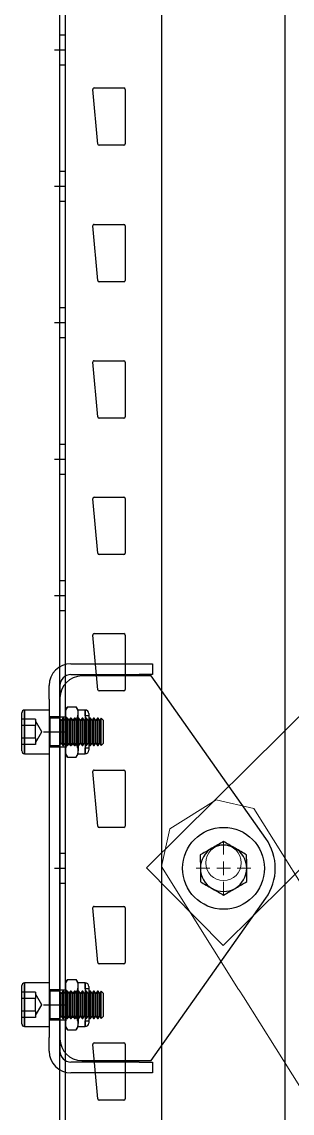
# Model space of a CAD drawing. Header units: millimetres. Extents: x 2140 to 223837, y 2113 to 170313.
# Drawn here: x 219967.7 to 220066.9, y 114054.7 to 114454.7 of the extents above; entities that cross this region are included whole.
import ezdxf

# ---------------------------------------------------------------- set-up
doc = ezdxf.new("R2010")
doc.units = ezdxf.units.MM
doc.layers.add('0_ANNOT_Dimensions', color=7, linetype='Continuous')
doc.layers.add('2.Стойка', color=7, linetype='Continuous')
for name, color, linetype, lineweight in [('16.СВЖ', 7, 'Continuous', 0), ('17.Метизы', 7, 'Continuous', 0), ('44. Полоса СВЖ', 7, 'Continuous', 0), ('52.Труба СВЖ', 7, 'Continuous', 0), ('FORMAT', 7, 'Continuous', 0)]:
    doc.layers.add(name, color=color, linetype=linetype, lineweight=lineweight)
doc.styles.get("Standard").update_dxf_attribs({"font": 'isocpeur.ttf'})
doc.dimstyles.new('20', dxfattribs={"dimtxt": 20, "dimasz": 20, "dimexe": 10, "dimexo": 10, "dimgap": 10, "dimtad": 1, "dimdec": 0, "dimtxsty": 'Standard', "dimcen": 2.5, "dimadec": 0, "dimazin": 0, "dimtfac": 1, "dimtdec": 0, "dimtix": 1, "dimtmove": 0, "dimatfit": 3, "dimfxl": 1, "dimarcsym": 0})

# ---------------------------------------------------------------- blocks, each defined once
blk = doc.blocks.new('*U491')
at = {"layer": '2.Стойка', "color": 0, "linetype": 'ByBlock'}
for p, q in [((-120, 0), (-120, 12200)), ((-118, 0), (-118, 12200)), ((-82.67, 0), (-82.67, 12200)), ((-37.33, 0), (-37.33, 12200)), ((-120, 4720.5), (-118, 4720.5)), ((-122, 4715), (-118, 4715)), ((-120, 4709.5), (-118, 4709.5)), ((-106.09, 4680.45), (-108, 4700.45)), ((-107.5, 4701), (-96.55, 4701)), ((-96.05, 4700.5), (-96.05, 4680.5)), ((-96.55, 4680), (-105.6, 4680)), ((-120, 4670.5), (-118, 4670.5)), ((-122, 4665), (-118, 4665)), ((-120, 4659.5), (-118, 4659.5)), ((-106.09, 4630.45), (-108, 4650.45)), ((-107.5, 4651), (-96.55, 4651)), ((-96.05, 4650.5), (-96.05, 4630.5)), ((-96.55, 4630), (-105.6, 4630)), ((-120, 4620.5), (-118, 4620.5)), ((-122, 4615), (-118, 4615)), ((-120, 4609.5), (-118, 4609.5)), ((-106.09, 4580.45), (-108, 4600.45)), ((-107.5, 4601), (-96.55, 4601)), ((-96.05, 4600.5), (-96.05, 4580.5)), ((-96.55, 4580), (-105.6, 4580)), ((-120, 4570.5), (-118, 4570.5)), ((-122, 4565), (-118, 4565)), ((-120, 4559.5), (-118, 4559.5)), ((-106.09, 4530.45), (-108, 4550.45)), ((-107.5, 4551), (-96.55, 4551)), ((-96.05, 4550.5), (-96.05, 4530.5)), ((-96.55, 4530), (-105.6, 4530)), ((-120, 4520.5), (-118, 4520.5)), ((-122, 4515), (-118, 4515)), ((-120, 4509.5), (-118, 4509.5)), ((-106.09, 4480.45), (-108, 4500.45)), ((-107.5, 4501), (-96.55, 4501)), ((-96.05, 4500.5), (-96.05, 4480.5)), ((-96.55, 4480), (-105.6, 4480)), ((-120, 4470.5), (-118, 4470.5)), ((-122, 4465), (-118, 4465)), ((-120, 4459.5), (-118, 4459.5)), ((-106.09, 4430.45), (-108, 4450.45)), ((-107.5, 4451), (-96.55, 4451)), ((-96.05, 4450.5), (-96.05, 4430.5)), ((-96.55, 4430), (-105.6, 4430)), ((-120, 4420.5), (-118, 4420.5)), ((-122, 4415), (-118, 4415)), ((-120, 4409.5), (-118, 4409.5)), ((-106.09, 4380.45), (-108, 4400.45)), ((-107.5, 4401), (-96.55, 4401)), ((-96.05, 4400.5), (-96.05, 4380.5)), ((-96.55, 4380), (-105.6, 4380)), ((-120, 4370.5), (-118, 4370.5)), ((-122, 4365), (-118, 4365)), ((-120, 4359.5), (-118, 4359.5)), ((-106.09, 4330.45), (-108, 4350.45)), ((-107.5, 4351), (-96.55, 4351)), ((-96.05, 4350.5), (-96.05, 4330.5)), ((-96.55, 4330), (-105.6, 4330))]:
    blk.add_line(p, q, dxfattribs=at)
for centre, start, end in [((-107.5, 4700.5), 90, 185.4403), ((-96.55, 4700.5), 0, 90), ((-105.6, 4680.5), 185.4403, 270), ((-96.55, 4680.5), 270, 0), ((-107.5, 4650.5), 90, 185.4403), ((-96.55, 4650.5), 0, 90), ((-105.6, 4630.5), 185.4403, 270), ((-96.55, 4630.5), 270, 0), ((-107.5, 4600.5), 90, 185.4403), ((-96.55, 4600.5), 0, 90), ((-105.6, 4580.5), 185.4403, 270), ((-96.55, 4580.5), 270, 0), ((-107.5, 4550.5), 90, 185.4403), ((-96.55, 4550.5), 0, 90), ((-105.6, 4530.5), 185.4403, 270), ((-96.55, 4530.5), 270, 0), ((-107.5, 4500.5), 90, 185.4403), ((-96.55, 4500.5), 0, 90), ((-105.6, 4480.5), 185.4403, 270), ((-96.55, 4480.5), 270, 0), ((-107.5, 4450.5), 90, 185.4403), ((-96.55, 4450.5), 0, 90), ((-105.6, 4430.5), 185.4403, 270), ((-96.55, 4430.5), 270, 0), ((-107.5, 4400.5), 90, 185.4403), ((-96.55, 4400.5), 0, 90), ((-105.6, 4380.5), 185.4403, 270), ((-96.55, 4380.5), 270, 0), ((-107.5, 4350.5), 90, 185.4403), ((-96.55, 4350.5), 0, 90), ((-105.6, 4330.5), 185.4403, 270), ((-96.55, 4330.5), 270, 0)]:
    blk.add_arc(centre, 0.5, start, end, dxfattribs=at)
blk = doc.blocks.new('SW_CENTERMARKSYMBOL_2')
at = {"layer": 'FORMAT', "linetype": 'ByBlock'}
for p, q in [((0, 5), (0, 10)), ((-5, 0), (-10, 0)), ((0, 0), (-2.5, 0)), ((0, 0), (0, 2.5)), ((0, 0), (0, -2.5)), ((0, 0), (2.5, 0)), ((5, 0), (10, 0)), ((0, -5), (0, -10))]:
    blk.add_line(p, q, dxfattribs=at)
blk = doc.blocks.new('*D713')
at = {"layer": 'Defpoints', "color": 0, "transparency": 16777216}
for p in [(2830.15, 3195.28), (-28.28, 367.15), (-28.28, 367.15)]:
    blk.add_point(p, dxfattribs=at)
at = {"layer": '0_ANNOT_Dimensions', "color": 0, "transparency": 16777216, "insert": (2713.53, 3108.04), "char_height": 20, "attachment_point": 5, "rotation": 44.6947}
blk.add_mtext('4021', dxfattribs=at)
blk = doc.blocks.new('*U1498')
at = {"layer": '44. Полоса СВЖ', "color": 3, "linetype": 'ByBlock'}
blk.add_lwpolyline([(1296.03, 2099.82), (1294.43, 2097.28), (7.28, 49.17), (5.68, 46.63), (5.52, 46.37), (-22.79, 1.33), (-19.64, -12.46), (-2.71, -23.1), (11.08, -19.96), (39.39, 25.09), (39.55, 25.34), (41.14, 27.88), (1328.3, 2076), (1329.9, 2078.54), (1357.3, 2122.14), (1354.15, 2135.93), (1337.22, 2146.57), (1323.43, 2143.43)], close=True, dxfattribs=at)
blk.add_circle((0, 0), 6.5, dxfattribs=at)
blk = doc.blocks.new('*U1296')
at = {"linetype": 'ByBlock'}
for p, q in [((-56, 4490), (-31, 4490)), ((-31, 4490), (-26, 4490)), ((-26, 4490), (-26, 4486)), ((-56, 4486), (-31, 4486)), ((-26.5, 4485.5), (-52, 4485.5)), ((-26, 4486), (-31, 4486)), ((15.52, 4425.96), (-26.5, 4485.5)), ((-64, 4477), (-64, 4482)), ((-60, 4482), (-60, 4477)), ((-64, 4477), (-64, 4353)), ((-60, 4477), (-60, 4353)), ((-60, 4470.5), (-64, 4470.5)), ((-64, 4459.5), (-60, 4459.5)), ((-26.5, 4344.5), (15.52, 4404.04)), ((-60, 4370.5), (-64, 4370.5)), ((-66, 4365), (-58, 4365)), ((-64, 4359.5), (-60, 4359.5)), ((-64, 4348), (-64, 4353)), ((-60, 4353), (-60, 4348)), ((-52, 4344.5), (-26.5, 4344.5)), ((-31, 4344), (-56, 4344)), ((-31, 4344), (-26, 4344)), ((-26, 4344), (-26, 4340)), ((-31, 4340), (-56, 4340)), ((-26, 4340), (-31, 4340))]:
    blk.add_line(p, q, dxfattribs=at)
for centre, radius, start, end in [((-56, 4482), 8, 90, 180), ((-56, 4482), 4, 90, 180), ((-52, 4477.5), 8, 90, 180), ((0, 4415), 19, 324.7875, 35.2125), ((-52, 4352.5), 8, 180, 270), ((-56, 4348), 8, 180, 270), ((-56, 4348), 4, 180, 270)]:
    blk.add_arc(centre, radius, start, end, dxfattribs=at)
at = {"layer": '17.Метизы', "linetype": 'ByBlock'}
for p, q in [((-64, 4473), (-73, 4473)), ((-73, 4473), (-73, 4465)), ((-73, 4457), (-73, 4473)), ((-57.29, 4474.24), (-58, 4473)), ((-58, 4473), (-58, 4471.93)), ((-57.29, 4474.24), (-54.01, 4474.24)), ((-53.3, 4473), (-54.01, 4474.24)), ((-50.73, 4473), (-53.3, 4473)), ((-53.3, 4471.93), (-53.3, 4473)), ((-50.73, 4473), (-50.73, 4465)), ((-50.73, 4470.86), (-50.73, 4473)), ((-50.73, 4470.86), (-50.73, 4472.99)), ((-74, 4465), (-74, 4472)), ((-69, 4469.63), (-74, 4469.63)), ((-69, 4469.63), (-69, 4468.47)), ((-66.68, 4465), (-69, 4469.01)), ((-69, 4468.47), (-69, 4467.32)), ((-60.08, 4470), (-63.6, 4470)), ((-63.6, 4460.01), (-63.6, 4469.99)), ((-60.08, 4460), (-60.08, 4470)), ((-60, 4469.89), (-60.08, 4470)), ((-59.5, 4469.17), (-60, 4469.89)), ((-58.92, 4470), (-59.5, 4469.17)), ((-59.5, 4460.83), (-59.5, 4469.17)), ((-58.67, 4470), (-58.92, 4470)), ((-58.92, 4460), (-58.92, 4470)), ((-58.09, 4469.17), (-58.67, 4470)), ((-58.67, 4460), (-58.67, 4470)), ((-58, 4469.3), (-58.09, 4469.17)), ((-58.09, 4460.83), (-58.09, 4469.17)), ((-58, 4471.93), (-58, 4465)), ((-57.97, 4470), (-58, 4470)), ((-57.51, 4470), (-58, 4469.3)), ((-57.97, 4470), (-57.97, 4465)), ((-57.45, 4469.25), (-57.97, 4470)), ((-57.51, 4460), (-57.51, 4470)), ((-57.26, 4470), (-57.51, 4470)), ((-57.45, 4469.25), (-57.45, 4460.75)), ((-50.73, 4469.25), (-57.45, 4469.25)), ((-57.29, 4469.62), (-54.01, 4469.62)), ((-57.26, 4460), (-57.26, 4470)), ((-56.68, 4469.17), (-57.26, 4470)), ((-56.1, 4470), (-56.68, 4469.17)), ((-56.68, 4460.83), (-56.68, 4469.17)), ((-56.1, 4460), (-56.1, 4470)), ((-55.85, 4470), (-56.1, 4470)), ((-55.85, 4460), (-55.85, 4470)), ((-55.27, 4469.17), (-55.85, 4470)), ((-54.69, 4470), (-55.27, 4469.17)), ((-55.27, 4460.83), (-55.27, 4469.17)), ((-54.69, 4460), (-54.69, 4470)), ((-54.44, 4470), (-54.69, 4470)), ((-54.44, 4460), (-54.44, 4470)), ((-53.86, 4469.17), (-54.44, 4470)), ((-53.28, 4470), (-53.86, 4469.17)), ((-53.86, 4460.83), (-53.86, 4469.17)), ((-53.3, 4465), (-53.3, 4471.93)), ((-53.28, 4460), (-53.28, 4470)), ((-53.03, 4470), (-53.28, 4470)), ((-53.03, 4460), (-53.03, 4470)), ((-52.45, 4469.17), (-53.03, 4470)), ((-51.87, 4470), (-52.45, 4469.17)), ((-52.45, 4460.83), (-52.45, 4469.17)), ((-51.87, 4460), (-51.87, 4470)), ((-51.63, 4470), (-51.87, 4470)), ((-51.63, 4460), (-51.63, 4470)), ((-51.05, 4469.17), (-51.63, 4470)), ((-50.47, 4470), (-51.05, 4469.17)), ((-51.05, 4460.83), (-51.05, 4469.17)), ((-50.73, 4470.86), (-50.73, 4465)), ((-49.44, 4470.86), (-50.73, 4470.86)), ((-50.47, 4460), (-50.47, 4470)), ((-50.22, 4470), (-50.47, 4470)), ((-50.22, 4460), (-50.22, 4470)), ((-49.64, 4469.17), (-50.22, 4470)), ((-49.44, 4469.45), (-49.64, 4469.17)), ((-49.64, 4460.83), (-49.64, 4469.17)), ((-49.44, 4471.71), (-49.44, 4465)), ((-49.06, 4470), (-49.44, 4469.45)), ((-48.81, 4470), (-49.06, 4470)), ((-49.06, 4460), (-49.06, 4470)), ((-48.23, 4469.17), (-48.81, 4470)), ((-48.81, 4460), (-48.81, 4470)), ((-47.65, 4470), (-48.23, 4469.17)), ((-48.23, 4460.83), (-48.23, 4469.17)), ((-47.4, 4470), (-47.65, 4470)), ((-47.65, 4460), (-47.65, 4470)), ((-46.82, 4469.17), (-47.4, 4470)), ((-47.4, 4460), (-47.4, 4470)), ((-46.24, 4470), (-46.82, 4469.17)), ((-46.82, 4460.83), (-46.82, 4469.17)), ((-45.99, 4470), (-46.24, 4470)), ((-46.24, 4460), (-46.24, 4470)), ((-45.41, 4469.17), (-45.99, 4470)), ((-45.99, 4460), (-45.99, 4470)), ((-44.83, 4470), (-45.41, 4469.17)), ((-45.41, 4460.83), (-45.41, 4469.17)), ((-44, 4469.17), (-44.83, 4470)), ((-44.83, 4470), (-44.83, 4470)), ((-44.83, 4465), (-44.83, 4470)), ((-44.83, 4460), (-44.83, 4470)), ((-44, 4465), (-44, 4469.17)), ((-69, 4467.32), (-74, 4467.32)), ((-74, 4458), (-74, 4465)), ((-73, 4465), (-73, 4457)), ((-69, 4465), (-69, 4467.32)), ((-69, 4462.68), (-69, 4465)), ((-69, 4460.99), (-66.68, 4465)), ((-66, 4465), (-58, 4465)), ((-58, 4465), (-58, 4458.07)), ((-57.97, 4465), (-57.97, 4460)), ((-53.3, 4465), (-53.3, 4458.07)), ((-50.73, 4465), (-50.73, 4457)), ((-50.73, 4465), (-50.73, 4459.14)), ((-49.44, 4465), (-49.44, 4458.29)), ((-44.83, 4460), (-44.83, 4465)), ((-44, 4460.83), (-44, 4465)), ((-69, 4462.68), (-74, 4462.68)), ((-69, 4460.37), (-74, 4460.37)), ((-69, 4462.68), (-69, 4461.53)), ((-69, 4461.53), (-69, 4460.37)), ((-60.08, 4460), (-60, 4460.11)), ((-60, 4460.11), (-59.5, 4460.83)), ((-59.5, 4460.83), (-58.92, 4460)), ((-58.67, 4460), (-58.09, 4460.83)), ((-58.09, 4460.83), (-58, 4460.7)), ((-58, 4460.7), (-57.51, 4460)), ((-57.97, 4460), (-57.45, 4460.75)), ((-57.45, 4460.75), (-50.73, 4460.75)), ((-57.29, 4460.38), (-54.01, 4460.38)), ((-57.26, 4460), (-56.68, 4460.83)), ((-56.68, 4460.83), (-56.1, 4460)), ((-55.85, 4460), (-55.27, 4460.83)), ((-55.27, 4460.83), (-54.69, 4460)), ((-54.44, 4460), (-53.86, 4460.83)), ((-53.86, 4460.83), (-53.28, 4460)), ((-53.03, 4460), (-52.45, 4460.83)), ((-52.45, 4460.83), (-51.87, 4460)), ((-51.63, 4460), (-51.05, 4460.83)), ((-51.05, 4460.83), (-50.47, 4460)), ((-50.22, 4460), (-49.64, 4460.83)), ((-49.64, 4460.83), (-49.44, 4460.55)), ((-49.44, 4460.55), (-49.06, 4460)), ((-48.81, 4460), (-48.23, 4460.83)), ((-48.23, 4460.83), (-47.65, 4460)), ((-47.4, 4460), (-46.82, 4460.83)), ((-46.82, 4460.83), (-46.24, 4460)), ((-45.99, 4460), (-45.41, 4460.83)), ((-45.41, 4460.83), (-44.83, 4460)), ((-44.83, 4460), (-44, 4460.83)), ((-73, 4457), (-64, 4457)), ((-63.6, 4460), (-60.08, 4460)), ((-58.92, 4460), (-58.67, 4460)), ((-58, 4460), (-57.97, 4460)), ((-58, 4458.07), (-58, 4457)), ((-58, 4457), (-57.29, 4455.76)), ((-57.51, 4460), (-57.26, 4460)), ((-56.1, 4460), (-55.85, 4460)), ((-54.69, 4460), (-54.44, 4460)), ((-54.01, 4455.76), (-53.3, 4457)), ((-53.3, 4457), (-53.3, 4458.07)), ((-53.3, 4457), (-50.73, 4457)), ((-53.28, 4460), (-53.03, 4460)), ((-51.87, 4460), (-51.63, 4460)), ((-50.73, 4459.14), (-49.44, 4459.14)), ((-50.73, 4459.14), (-50.73, 4457.01)), ((-50.73, 4457), (-50.73, 4459.14)), ((-50.47, 4460), (-50.22, 4460)), ((-49.06, 4460), (-48.81, 4460)), ((-47.65, 4460), (-47.4, 4460)), ((-46.24, 4460), (-45.99, 4460)), ((-44.83, 4460), (-44.83, 4460)), ((-57.29, 4455.76), (-54.01, 4455.76)), ((-64, 4373), (-73, 4373)), ((-73, 4373), (-73, 4365)), ((-73, 4357), (-73, 4373)), ((-57.29, 4374.24), (-58, 4373)), ((-58, 4373), (-58, 4371.93)), ((-57.29, 4374.24), (-54.01, 4374.24)), ((-53.3, 4373), (-54.01, 4374.24)), ((-50.73, 4373), (-53.3, 4373)), ((-53.3, 4371.93), (-53.3, 4373)), ((-50.73, 4373), (-50.73, 4365)), ((-50.73, 4370.86), (-50.73, 4373)), ((-50.73, 4370.86), (-50.73, 4372.99)), ((-74, 4365), (-74, 4372)), ((-69, 4369.63), (-74, 4369.63)), ((-69, 4369.63), (-69, 4368.47)), ((-66.68, 4365), (-69, 4369.01)), ((-69, 4368.47), (-69, 4367.32)), ((-60.08, 4370), (-63.6, 4370)), ((-63.6, 4360.01), (-63.6, 4369.99)), ((-60.08, 4360), (-60.08, 4370)), ((-60, 4369.89), (-60.08, 4370)), ((-59.5, 4369.17), (-60, 4369.89)), ((-58.92, 4370), (-59.5, 4369.17)), ((-59.5, 4360.83), (-59.5, 4369.17)), ((-58.67, 4370), (-58.92, 4370)), ((-58.92, 4360), (-58.92, 4370)), ((-58.09, 4369.17), (-58.67, 4370)), ((-58.67, 4360), (-58.67, 4370)), ((-58, 4369.3), (-58.09, 4369.17)), ((-58.09, 4360.83), (-58.09, 4369.17)), ((-58, 4371.93), (-58, 4365)), ((-57.97, 4370), (-58, 4370)), ((-57.51, 4370), (-58, 4369.3)), ((-57.97, 4370), (-57.97, 4365)), ((-57.45, 4369.25), (-57.97, 4370)), ((-57.51, 4360), (-57.51, 4370)), ((-57.26, 4370), (-57.51, 4370)), ((-57.45, 4369.25), (-57.45, 4360.75)), ((-50.73, 4369.25), (-57.45, 4369.25)), ((-57.29, 4369.62), (-54.01, 4369.62)), ((-57.26, 4360), (-57.26, 4370)), ((-56.68, 4369.17), (-57.26, 4370)), ((-56.1, 4370), (-56.68, 4369.17)), ((-56.68, 4360.83), (-56.68, 4369.17)), ((-56.1, 4360), (-56.1, 4370)), ((-55.85, 4370), (-56.1, 4370)), ((-55.85, 4360), (-55.85, 4370)), ((-55.27, 4369.17), (-55.85, 4370)), ((-54.69, 4370), (-55.27, 4369.17)), ((-55.27, 4360.83), (-55.27, 4369.17)), ((-54.69, 4360), (-54.69, 4370)), ((-54.44, 4370), (-54.69, 4370)), ((-54.44, 4360), (-54.44, 4370)), ((-53.86, 4369.17), (-54.44, 4370)), ((-53.28, 4370), (-53.86, 4369.17)), ((-53.86, 4360.83), (-53.86, 4369.17)), ((-53.3, 4365), (-53.3, 4371.93)), ((-53.28, 4360), (-53.28, 4370)), ((-53.03, 4370), (-53.28, 4370)), ((-53.03, 4360), (-53.03, 4370)), ((-52.45, 4369.17), (-53.03, 4370)), ((-51.87, 4370), (-52.45, 4369.17)), ((-52.45, 4360.83), (-52.45, 4369.17)), ((-51.87, 4360), (-51.87, 4370)), ((-51.63, 4370), (-51.87, 4370)), ((-51.63, 4360), (-51.63, 4370)), ((-51.05, 4369.17), (-51.63, 4370)), ((-50.47, 4370), (-51.05, 4369.17)), ((-51.05, 4360.83), (-51.05, 4369.17)), ((-50.73, 4370.86), (-50.73, 4365)), ((-49.44, 4370.86), (-50.73, 4370.86)), ((-50.47, 4360), (-50.47, 4370)), ((-50.22, 4370), (-50.47, 4370)), ((-50.22, 4360), (-50.22, 4370)), ((-49.64, 4369.17), (-50.22, 4370)), ((-49.44, 4369.45), (-49.64, 4369.17)), ((-49.64, 4360.83), (-49.64, 4369.17)), ((-49.44, 4371.71), (-49.44, 4365)), ((-49.06, 4370), (-49.44, 4369.45)), ((-48.81, 4370), (-49.06, 4370)), ((-49.06, 4360), (-49.06, 4370)), ((-48.23, 4369.17), (-48.81, 4370)), ((-48.81, 4360), (-48.81, 4370)), ((-47.65, 4370), (-48.23, 4369.17)), ((-48.23, 4360.83), (-48.23, 4369.17)), ((-47.4, 4370), (-47.65, 4370)), ((-47.65, 4360), (-47.65, 4370)), ((-46.82, 4369.17), (-47.4, 4370)), ((-47.4, 4360), (-47.4, 4370)), ((-46.24, 4370), (-46.82, 4369.17)), ((-46.82, 4360.83), (-46.82, 4369.17)), ((-45.99, 4370), (-46.24, 4370)), ((-46.24, 4360), (-46.24, 4370)), ((-45.41, 4369.17), (-45.99, 4370)), ((-45.99, 4360), (-45.99, 4370)), ((-44.83, 4370), (-45.41, 4369.17)), ((-45.41, 4360.83), (-45.41, 4369.17)), ((-44.83, 4370), (-44.83, 4370)), ((-44, 4369.17), (-44.83, 4370)), ((-44.83, 4365), (-44.83, 4370)), ((-44.83, 4360), (-44.83, 4370)), ((-44, 4365), (-44, 4369.17)), ((-69, 4367.32), (-74, 4367.32)), ((-74, 4358), (-74, 4365)), ((-73, 4365), (-73, 4357)), ((-69, 4365), (-69, 4367.32)), ((-69, 4362.68), (-69, 4365)), ((-69, 4360.99), (-66.68, 4365)), ((-58, 4365), (-58, 4358.07)), ((-57.97, 4365), (-57.97, 4360)), ((-53.3, 4365), (-53.3, 4358.07)), ((-50.73, 4365), (-50.73, 4357)), ((-50.73, 4365), (-50.73, 4359.14)), ((-49.44, 4365), (-49.44, 4358.29)), ((-44.83, 4360), (-44.83, 4365)), ((-44, 4360.83), (-44, 4365)), ((-69, 4362.68), (-74, 4362.68)), ((-69, 4360.37), (-74, 4360.37)), ((-69, 4362.68), (-69, 4361.53)), ((-69, 4361.53), (-69, 4360.37)), ((-60.08, 4360), (-60, 4360.11)), ((-60, 4360.11), (-59.5, 4360.83)), ((-59.5, 4360.83), (-58.92, 4360)), ((-58.67, 4360), (-58.09, 4360.83)), ((-58.09, 4360.83), (-58, 4360.7)), ((-58, 4360.7), (-57.51, 4360)), ((-57.97, 4360), (-57.45, 4360.75)), ((-57.45, 4360.75), (-50.73, 4360.75)), ((-57.29, 4360.38), (-54.01, 4360.38)), ((-57.26, 4360), (-56.68, 4360.83)), ((-56.68, 4360.83), (-56.1, 4360)), ((-55.85, 4360), (-55.27, 4360.83)), ((-55.27, 4360.83), (-54.69, 4360)), ((-54.44, 4360), (-53.86, 4360.83)), ((-53.86, 4360.83), (-53.28, 4360)), ((-53.03, 4360), (-52.45, 4360.83)), ((-52.45, 4360.83), (-51.87, 4360)), ((-51.63, 4360), (-51.05, 4360.83)), ((-51.05, 4360.83), (-50.47, 4360)), ((-50.22, 4360), (-49.64, 4360.83)), ((-49.64, 4360.83), (-49.44, 4360.55)), ((-49.44, 4360.55), (-49.06, 4360)), ((-48.81, 4360), (-48.23, 4360.83)), ((-48.23, 4360.83), (-47.65, 4360)), ((-47.4, 4360), (-46.82, 4360.83)), ((-46.82, 4360.83), (-46.24, 4360)), ((-45.99, 4360), (-45.41, 4360.83)), ((-45.41, 4360.83), (-44.83, 4360)), ((-44.83, 4360), (-44, 4360.83)), ((-73, 4357), (-64, 4357)), ((-63.6, 4360), (-60.08, 4360)), ((-58.92, 4360), (-58.67, 4360)), ((-58, 4360), (-57.97, 4360)), ((-58, 4358.07), (-58, 4357)), ((-58, 4357), (-57.29, 4355.76)), ((-57.51, 4360), (-57.26, 4360)), ((-56.1, 4360), (-55.85, 4360)), ((-54.69, 4360), (-54.44, 4360)), ((-54.01, 4355.76), (-53.3, 4357)), ((-53.3, 4357), (-53.3, 4358.07)), ((-53.3, 4357), (-50.73, 4357)), ((-53.28, 4360), (-53.03, 4360)), ((-51.87, 4360), (-51.63, 4360)), ((-50.73, 4359.14), (-49.44, 4359.14)), ((-50.73, 4359.14), (-50.73, 4357.01)), ((-50.73, 4357), (-50.73, 4359.14)), ((-50.47, 4360), (-50.22, 4360)), ((-49.06, 4360), (-48.81, 4360)), ((-47.65, 4360), (-47.4, 4360)), ((-46.24, 4360), (-45.99, 4360)), ((-44.83, 4360), (-44.83, 4360)), ((-57.29, 4355.76), (-54.01, 4355.76))]:
    blk.add_line(p, q, dxfattribs=at)
for centre, radius, start, end in [((-73, 4472), 1, 90, 180), ((-50.73, 4471.71), 1.29, 0, 90), ((-63.6, 4470.4), 0.4, 180, 270), ((-73, 4458), 1, 180, 270), ((-63.6, 4459.6), 0.4, 90, 180), ((-50.73, 4458.29), 1.29, 270, 0), ((-73, 4372), 1, 90, 180), ((-50.73, 4371.71), 1.29, 0, 90), ((-63.6, 4370.4), 0.4, 180, 270), ((-73, 4358), 1, 180, 270), ((-63.6, 4359.6), 0.4, 90, 180), ((-50.73, 4358.29), 1.29, 270, 0)]:
    blk.add_arc(centre, radius, start, end, dxfattribs=at)
for points, knots in [([(-58, 4471.93), (-58, 4471.98), (-57.99, 4472.4), (-57.84, 4473.18), (-57.47, 4473.88), (-57.29, 4474.24)], [0, 0, 0, 0, 0.070086, 0.530782, 1, 1, 1, 1]), ([(-53.3, 4471.93), (-53.3, 4471.98), (-53.31, 4472.4), (-53.46, 4473.18), (-53.83, 4473.88), (-54.01, 4474.24)], [0, 0, 0, 0, 0.070086, 0.530782, 1, 1, 1, 1]), ([(-57.29, 4469.62), (-57.49, 4469.99), (-57.89, 4470.75), (-57.96, 4471.53), (-58, 4471.93)], [0, 0, 0, 0, 0.495458, 1, 1, 1, 1]), ([(-57.29, 4469.62), (-57.39, 4469.23), (-57.81, 4467.73), (-57.92, 4466.16), (-58, 4465)], [0, 0, 0, 0, 0.257551, 1, 1, 1, 1]), ([(-54.01, 4469.62), (-53.81, 4469.99), (-53.41, 4470.75), (-53.34, 4471.53), (-53.3, 4471.93)], [0, 0, 0, 0, 0.495458, 1, 1, 1, 1]), ([(-54.01, 4469.62), (-53.91, 4469.23), (-53.49, 4467.73), (-53.38, 4466.16), (-53.3, 4465)], [0, 0, 0, 0, 0.257551, 1, 1, 1, 1]), ([(-58, 4465), (-57.99, 4464.58), (-57.95, 4463.02), (-57.57, 4461.49), (-57.29, 4460.38)], [0, 0, 0, 0, 0.268634, 1, 1, 1, 1]), ([(-53.3, 4465), (-53.31, 4464.58), (-53.35, 4463.02), (-53.73, 4461.49), (-54.01, 4460.38)], [0, 0, 0, 0, 0.268634, 1, 1, 1, 1]), ([(-58, 4458.07), (-58, 4458.13), (-57.99, 4458.54), (-57.84, 4459.32), (-57.47, 4460.03), (-57.29, 4460.38)], [0, 0, 0, 0, 0.070086, 0.530782, 1, 1, 1, 1]), ([(-53.3, 4458.07), (-53.3, 4458.13), (-53.31, 4458.54), (-53.46, 4459.32), (-53.83, 4460.03), (-54.01, 4460.38)], [0, 0, 0, 0, 0.070086, 0.530782, 1, 1, 1, 1]), ([(-57.29, 4455.76), (-57.49, 4456.14), (-57.89, 4456.89), (-57.96, 4457.68), (-58, 4458.07)], [0, 0, 0, 0, 0.495458, 1, 1, 1, 1]), ([(-54.01, 4455.76), (-53.81, 4456.14), (-53.41, 4456.89), (-53.34, 4457.68), (-53.3, 4458.07)], [0, 0, 0, 0, 0.495458, 1, 1, 1, 1]), ([(-58, 4371.93), (-58, 4371.98), (-57.99, 4372.4), (-57.84, 4373.18), (-57.47, 4373.88), (-57.29, 4374.24)], [0, 0, 0, 0, 0.070086, 0.530782, 1, 1, 1, 1]), ([(-53.3, 4371.93), (-53.3, 4371.98), (-53.31, 4372.4), (-53.46, 4373.18), (-53.83, 4373.88), (-54.01, 4374.24)], [0, 0, 0, 0, 0.070086, 0.530782, 1, 1, 1, 1]), ([(-57.29, 4369.62), (-57.49, 4369.99), (-57.89, 4370.75), (-57.96, 4371.53), (-58, 4371.93)], [0, 0, 0, 0, 0.495458, 1, 1, 1, 1]), ([(-57.29, 4369.62), (-57.39, 4369.23), (-57.81, 4367.73), (-57.92, 4366.16), (-58, 4365)], [0, 0, 0, 0, 0.257551, 1, 1, 1, 1]), ([(-54.01, 4369.62), (-53.81, 4369.99), (-53.41, 4370.75), (-53.34, 4371.53), (-53.3, 4371.93)], [0, 0, 0, 0, 0.495458, 1, 1, 1, 1]), ([(-54.01, 4369.62), (-53.91, 4369.23), (-53.49, 4367.73), (-53.38, 4366.16), (-53.3, 4365)], [0, 0, 0, 0, 0.257551, 1, 1, 1, 1]), ([(-58, 4365), (-57.99, 4364.58), (-57.95, 4363.02), (-57.57, 4361.49), (-57.29, 4360.38)], [0, 0, 0, 0, 0.268634, 1, 1, 1, 1]), ([(-53.3, 4365), (-53.31, 4364.58), (-53.35, 4363.02), (-53.73, 4361.49), (-54.01, 4360.38)], [0, 0, 0, 0, 0.268634, 1, 1, 1, 1]), ([(-58, 4358.07), (-58, 4358.13), (-57.99, 4358.54), (-57.84, 4359.32), (-57.47, 4360.03), (-57.29, 4360.38)], [0, 0, 0, 0, 0.070086, 0.530782, 1, 1, 1, 1]), ([(-53.3, 4358.07), (-53.3, 4358.13), (-53.31, 4358.54), (-53.46, 4359.32), (-53.83, 4360.03), (-54.01, 4360.38)], [0, 0, 0, 0, 0.070086, 0.530782, 1, 1, 1, 1]), ([(-57.29, 4355.76), (-57.49, 4356.14), (-57.89, 4356.89), (-57.96, 4357.68), (-58, 4358.07)], [0, 0, 0, 0, 0.495458, 1, 1, 1, 1]), ([(-54.01, 4355.76), (-53.81, 4356.14), (-53.41, 4356.89), (-53.34, 4357.68), (-53.3, 4358.07)], [0, 0, 0, 0, 0.495458, 1, 1, 1, 1])]:
    blk.add_open_spline(points, degree=3, knots=knots, dxfattribs=at)
at = {"color": 0, "lineweight": 0, "xscale": -1, "rotation": 180.0131401093583}
blk.add_blockref('*U1498', (0, 4417), dxfattribs=at)
blk = doc.blocks.new('*U712')
at = {"color": 0, "linetype": 'ByBlock', "lineweight": -2}
for p, q in [((-56, 442), (-31, 442)), ((-31, 442), (-26, 442)), ((-26, 442), (-26, 438)), ((-56, 438), (-31, 438)), ((-26.5, 437.5), (-52, 437.5)), ((-26, 438), (-31, 438)), ((15.52, 377.96), (-26.5, 437.5)), ((-64, 429), (-64, 434)), ((-60, 434), (-60, 429)), ((-64, 429), (-64, 305)), ((-60, 429), (-60, 305)), ((-60, 422.5), (-64, 422.5)), ((-64, 411.5), (-60, 411.5)), ((-26.5, 296.5), (15.52, 356.04)), ((-60, 322.5), (-64, 322.5)), ((-66, 317), (-58, 317)), ((-64, 311.5), (-60, 311.5)), ((-64, 300), (-64, 305)), ((-60, 305), (-60, 300)), ((-52, 296.5), (-26.5, 296.5)), ((-31, 296), (-56, 296)), ((-31, 296), (-26, 296)), ((-26, 296), (-26, 292)), ((-31, 292), (-56, 292)), ((-26, 292), (-31, 292))]:
    blk.add_line(p, q, dxfattribs=at)
for centre, radius, start, end in [((-56, 434), 8, 90, 180), ((-56, 434), 4, 90, 180), ((-52, 429.5), 8, 90, 180), ((0, 367), 19, 324.7875, 35.2125), ((-52, 304.5), 8, 180, 270), ((-56, 300), 8, 180, 270), ((-56, 300), 4, 180, 270)]:
    blk.add_arc(centre, radius, start, end, dxfattribs=at)
at = {"layer": '17.Метизы', "color": 0, "linetype": 'ByBlock', "lineweight": -2}
for p, q in [((-64, 425), (-73, 425)), ((-73, 425), (-73, 417)), ((-73, 409), (-73, 425)), ((-57.29, 426.24), (-58, 425)), ((-58, 425), (-58, 423.93)), ((-57.29, 426.24), (-54.01, 426.24)), ((-53.3, 425), (-54.01, 426.24)), ((-50.73, 425), (-53.3, 425)), ((-53.3, 423.93), (-53.3, 425)), ((-50.73, 425), (-50.73, 417)), ((-50.73, 422.86), (-50.73, 425)), ((-50.73, 422.86), (-50.73, 424.99)), ((-74, 417), (-74, 424)), ((-69, 421.63), (-74, 421.63)), ((-69, 421.63), (-69, 420.47)), ((-66.68, 417), (-69, 421.01)), ((-69, 420.47), (-69, 419.32)), ((-60.08, 422), (-63.6, 422)), ((-63.6, 412.01), (-63.6, 421.99)), ((-60.08, 412), (-60.08, 422)), ((-60, 421.89), (-60.08, 422)), ((-59.5, 421.17), (-60, 421.89)), ((-58.92, 422), (-59.5, 421.17)), ((-59.5, 412.83), (-59.5, 421.17)), ((-58.67, 422), (-58.92, 422)), ((-58.92, 412), (-58.92, 422)), ((-58.09, 421.17), (-58.67, 422)), ((-58.67, 412), (-58.67, 422)), ((-58, 421.3), (-58.09, 421.17)), ((-58.09, 412.83), (-58.09, 421.17)), ((-58, 423.93), (-58, 417)), ((-57.97, 422), (-58, 422)), ((-57.51, 422), (-58, 421.3)), ((-57.97, 422), (-57.97, 417)), ((-57.45, 421.25), (-57.97, 422)), ((-57.51, 412), (-57.51, 422)), ((-57.26, 422), (-57.51, 422)), ((-57.45, 421.25), (-57.45, 412.75)), ((-50.73, 421.25), (-57.45, 421.25)), ((-57.29, 421.62), (-54.01, 421.62)), ((-57.26, 412), (-57.26, 422)), ((-56.68, 421.17), (-57.26, 422)), ((-56.1, 422), (-56.68, 421.17)), ((-56.68, 412.83), (-56.68, 421.17)), ((-56.1, 412), (-56.1, 422)), ((-55.85, 422), (-56.1, 422)), ((-55.85, 412), (-55.85, 422)), ((-55.27, 421.17), (-55.85, 422)), ((-54.69, 422), (-55.27, 421.17)), ((-55.27, 412.83), (-55.27, 421.17)), ((-54.69, 412), (-54.69, 422)), ((-54.44, 422), (-54.69, 422)), ((-54.44, 412), (-54.44, 422)), ((-53.86, 421.17), (-54.44, 422)), ((-53.28, 422), (-53.86, 421.17)), ((-53.86, 412.83), (-53.86, 421.17)), ((-53.3, 417), (-53.3, 423.93)), ((-53.28, 412), (-53.28, 422)), ((-53.03, 422), (-53.28, 422)), ((-53.03, 412), (-53.03, 422)), ((-52.45, 421.17), (-53.03, 422)), ((-51.87, 422), (-52.45, 421.17)), ((-52.45, 412.83), (-52.45, 421.17)), ((-51.87, 412), (-51.87, 422)), ((-51.63, 422), (-51.87, 422)), ((-51.63, 412), (-51.63, 422)), ((-51.05, 421.17), (-51.63, 422)), ((-50.47, 422), (-51.05, 421.17)), ((-51.05, 412.83), (-51.05, 421.17)), ((-50.73, 422.86), (-50.73, 417)), ((-49.44, 422.86), (-50.73, 422.86)), ((-50.47, 412), (-50.47, 422)), ((-50.22, 422), (-50.47, 422)), ((-50.22, 412), (-50.22, 422)), ((-49.64, 421.17), (-50.22, 422)), ((-49.44, 421.45), (-49.64, 421.17)), ((-49.64, 412.83), (-49.64, 421.17)), ((-49.44, 423.71), (-49.44, 417)), ((-49.06, 422), (-49.44, 421.45)), ((-48.81, 422), (-49.06, 422)), ((-49.06, 412), (-49.06, 422)), ((-48.23, 421.17), (-48.81, 422)), ((-48.81, 412), (-48.81, 422)), ((-47.65, 422), (-48.23, 421.17)), ((-48.23, 412.83), (-48.23, 421.17)), ((-47.4, 422), (-47.65, 422)), ((-47.65, 412), (-47.65, 422)), ((-46.82, 421.17), (-47.4, 422)), ((-47.4, 412), (-47.4, 422)), ((-46.24, 422), (-46.82, 421.17)), ((-46.82, 412.83), (-46.82, 421.17)), ((-45.99, 422), (-46.24, 422)), ((-46.24, 412), (-46.24, 422)), ((-45.41, 421.17), (-45.99, 422)), ((-45.99, 412), (-45.99, 422)), ((-44.83, 422), (-45.41, 421.17)), ((-45.41, 412.83), (-45.41, 421.17)), ((-44, 421.17), (-44.83, 422)), ((-44.83, 422), (-44.83, 422)), ((-44.83, 417), (-44.83, 422)), ((-44.83, 412), (-44.83, 422)), ((-44, 417), (-44, 421.17)), ((-69, 419.32), (-74, 419.32)), ((-74, 410), (-74, 417)), ((-73, 417), (-73, 409)), ((-69, 417), (-69, 419.32)), ((-69, 414.68), (-69, 417)), ((-69, 412.99), (-66.68, 417)), ((-66, 417), (-58, 417)), ((-58, 417), (-58, 410.07)), ((-57.97, 417), (-57.97, 412)), ((-53.3, 417), (-53.3, 410.07)), ((-50.73, 417), (-50.73, 409)), ((-50.73, 417), (-50.73, 411.14)), ((-49.44, 417), (-49.44, 410.29)), ((-44.83, 412), (-44.83, 417)), ((-44, 412.83), (-44, 417)), ((-69, 414.68), (-74, 414.68)), ((-69, 412.37), (-74, 412.37)), ((-69, 414.68), (-69, 413.53)), ((-69, 413.53), (-69, 412.37)), ((-60.08, 412), (-60, 412.11)), ((-60, 412.11), (-59.5, 412.83)), ((-59.5, 412.83), (-58.92, 412)), ((-58.67, 412), (-58.09, 412.83)), ((-58.09, 412.83), (-58, 412.7)), ((-58, 412.7), (-57.51, 412)), ((-57.97, 412), (-57.45, 412.75)), ((-57.45, 412.75), (-50.73, 412.75)), ((-57.29, 412.38), (-54.01, 412.38)), ((-57.26, 412), (-56.68, 412.83)), ((-56.68, 412.83), (-56.1, 412)), ((-55.85, 412), (-55.27, 412.83)), ((-55.27, 412.83), (-54.69, 412)), ((-54.44, 412), (-53.86, 412.83)), ((-53.86, 412.83), (-53.28, 412)), ((-53.03, 412), (-52.45, 412.83)), ((-52.45, 412.83), (-51.87, 412)), ((-51.63, 412), (-51.05, 412.83)), ((-51.05, 412.83), (-50.47, 412)), ((-50.22, 412), (-49.64, 412.83)), ((-49.64, 412.83), (-49.44, 412.55)), ((-49.44, 412.55), (-49.06, 412)), ((-48.81, 412), (-48.23, 412.83)), ((-48.23, 412.83), (-47.65, 412)), ((-47.4, 412), (-46.82, 412.83)), ((-46.82, 412.83), (-46.24, 412)), ((-45.99, 412), (-45.41, 412.83)), ((-45.41, 412.83), (-44.83, 412)), ((-44.83, 412), (-44, 412.83)), ((-73, 409), (-64, 409)), ((-63.6, 412), (-60.08, 412)), ((-58.92, 412), (-58.67, 412)), ((-58, 412), (-57.97, 412)), ((-58, 410.07), (-58, 409)), ((-58, 409), (-57.29, 407.76)), ((-57.51, 412), (-57.26, 412)), ((-56.1, 412), (-55.85, 412)), ((-54.69, 412), (-54.44, 412)), ((-54.01, 407.76), (-53.3, 409)), ((-53.3, 409), (-53.3, 410.07)), ((-53.3, 409), (-50.73, 409)), ((-53.28, 412), (-53.03, 412)), ((-51.87, 412), (-51.63, 412)), ((-50.73, 411.14), (-49.44, 411.14)), ((-50.73, 411.14), (-50.73, 409.01)), ((-50.73, 409), (-50.73, 411.14)), ((-50.47, 412), (-50.22, 412)), ((-49.06, 412), (-48.81, 412)), ((-47.65, 412), (-47.4, 412)), ((-46.24, 412), (-45.99, 412)), ((-44.83, 412), (-44.83, 412)), ((-57.29, 407.76), (-54.01, 407.76)), ((-64, 325), (-73, 325)), ((-73, 325), (-73, 317)), ((-73, 309), (-73, 325)), ((-57.29, 326.24), (-58, 325)), ((-58, 325), (-58, 323.93)), ((-57.29, 326.24), (-54.01, 326.24)), ((-53.3, 325), (-54.01, 326.24)), ((-50.73, 325), (-53.3, 325)), ((-53.3, 323.93), (-53.3, 325)), ((-50.73, 325), (-50.73, 317)), ((-50.73, 322.86), (-50.73, 325)), ((-50.73, 322.86), (-50.73, 324.99)), ((-74, 317), (-74, 324)), ((-69, 321.63), (-74, 321.63)), ((-69, 321.63), (-69, 320.47)), ((-66.68, 317), (-69, 321.01)), ((-69, 320.47), (-69, 319.32)), ((-60.08, 322), (-63.6, 322)), ((-63.6, 312.01), (-63.6, 321.99)), ((-60.08, 312), (-60.08, 322)), ((-60, 321.89), (-60.08, 322)), ((-59.5, 321.17), (-60, 321.89)), ((-58.92, 322), (-59.5, 321.17)), ((-59.5, 312.83), (-59.5, 321.17)), ((-58.67, 322), (-58.92, 322)), ((-58.92, 312), (-58.92, 322)), ((-58.09, 321.17), (-58.67, 322)), ((-58.67, 312), (-58.67, 322)), ((-58, 321.3), (-58.09, 321.17)), ((-58.09, 312.83), (-58.09, 321.17)), ((-58, 323.93), (-58, 317)), ((-57.97, 322), (-58, 322)), ((-57.51, 322), (-58, 321.3)), ((-57.97, 322), (-57.97, 317)), ((-57.45, 321.25), (-57.97, 322)), ((-57.51, 312), (-57.51, 322)), ((-57.26, 322), (-57.51, 322)), ((-57.45, 321.25), (-57.45, 312.75)), ((-50.73, 321.25), (-57.45, 321.25)), ((-57.29, 321.62), (-54.01, 321.62)), ((-57.26, 312), (-57.26, 322)), ((-56.68, 321.17), (-57.26, 322)), ((-56.1, 322), (-56.68, 321.17)), ((-56.68, 312.83), (-56.68, 321.17)), ((-56.1, 312), (-56.1, 322)), ((-55.85, 322), (-56.1, 322)), ((-55.85, 312), (-55.85, 322)), ((-55.27, 321.17), (-55.85, 322)), ((-54.69, 322), (-55.27, 321.17)), ((-55.27, 312.83), (-55.27, 321.17)), ((-54.69, 312), (-54.69, 322)), ((-54.44, 322), (-54.69, 322)), ((-54.44, 312), (-54.44, 322)), ((-53.86, 321.17), (-54.44, 322)), ((-53.28, 322), (-53.86, 321.17)), ((-53.86, 312.83), (-53.86, 321.17)), ((-53.3, 317), (-53.3, 323.93)), ((-53.28, 312), (-53.28, 322)), ((-53.03, 322), (-53.28, 322)), ((-53.03, 312), (-53.03, 322)), ((-52.45, 321.17), (-53.03, 322)), ((-51.87, 322), (-52.45, 321.17)), ((-52.45, 312.83), (-52.45, 321.17)), ((-51.87, 312), (-51.87, 322)), ((-51.63, 322), (-51.87, 322)), ((-51.63, 312), (-51.63, 322)), ((-51.05, 321.17), (-51.63, 322)), ((-50.47, 322), (-51.05, 321.17)), ((-51.05, 312.83), (-51.05, 321.17)), ((-50.73, 322.86), (-50.73, 317)), ((-49.44, 322.86), (-50.73, 322.86)), ((-50.47, 312), (-50.47, 322)), ((-50.22, 322), (-50.47, 322)), ((-50.22, 312), (-50.22, 322)), ((-49.64, 321.17), (-50.22, 322)), ((-49.44, 321.45), (-49.64, 321.17)), ((-49.64, 312.83), (-49.64, 321.17)), ((-49.44, 323.71), (-49.44, 317)), ((-49.06, 322), (-49.44, 321.45)), ((-48.81, 322), (-49.06, 322)), ((-49.06, 312), (-49.06, 322)), ((-48.23, 321.17), (-48.81, 322)), ((-48.81, 312), (-48.81, 322)), ((-47.65, 322), (-48.23, 321.17)), ((-48.23, 312.83), (-48.23, 321.17)), ((-47.4, 322), (-47.65, 322)), ((-47.65, 312), (-47.65, 322)), ((-46.82, 321.17), (-47.4, 322)), ((-47.4, 312), (-47.4, 322)), ((-46.24, 322), (-46.82, 321.17)), ((-46.82, 312.83), (-46.82, 321.17)), ((-45.99, 322), (-46.24, 322)), ((-46.24, 312), (-46.24, 322)), ((-45.41, 321.17), (-45.99, 322)), ((-45.99, 312), (-45.99, 322)), ((-44.83, 322), (-45.41, 321.17)), ((-45.41, 312.83), (-45.41, 321.17)), ((-44.83, 322), (-44.83, 322)), ((-44, 321.17), (-44.83, 322)), ((-44.83, 317), (-44.83, 322)), ((-44.83, 312), (-44.83, 322)), ((-44, 317), (-44, 321.17)), ((-69, 319.32), (-74, 319.32)), ((-74, 310), (-74, 317)), ((-73, 317), (-73, 309)), ((-69, 317), (-69, 319.32)), ((-69, 314.68), (-69, 317)), ((-69, 312.99), (-66.68, 317)), ((-58, 317), (-58, 310.07)), ((-57.97, 317), (-57.97, 312)), ((-53.3, 317), (-53.3, 310.07)), ((-50.73, 317), (-50.73, 309)), ((-50.73, 317), (-50.73, 311.14)), ((-49.44, 317), (-49.44, 310.29)), ((-44.83, 312), (-44.83, 317)), ((-44, 312.83), (-44, 317)), ((-69, 314.68), (-74, 314.68)), ((-69, 312.37), (-74, 312.37)), ((-69, 314.68), (-69, 313.53)), ((-69, 313.53), (-69, 312.37)), ((-60.08, 312), (-60, 312.11)), ((-60, 312.11), (-59.5, 312.83)), ((-59.5, 312.83), (-58.92, 312)), ((-58.67, 312), (-58.09, 312.83)), ((-58.09, 312.83), (-58, 312.7)), ((-58, 312.7), (-57.51, 312)), ((-57.97, 312), (-57.45, 312.75)), ((-57.45, 312.75), (-50.73, 312.75)), ((-57.29, 312.38), (-54.01, 312.38)), ((-57.26, 312), (-56.68, 312.83)), ((-56.68, 312.83), (-56.1, 312)), ((-55.85, 312), (-55.27, 312.83)), ((-55.27, 312.83), (-54.69, 312)), ((-54.44, 312), (-53.86, 312.83)), ((-53.86, 312.83), (-53.28, 312)), ((-53.03, 312), (-52.45, 312.83)), ((-52.45, 312.83), (-51.87, 312)), ((-51.63, 312), (-51.05, 312.83)), ((-51.05, 312.83), (-50.47, 312)), ((-50.22, 312), (-49.64, 312.83)), ((-49.64, 312.83), (-49.44, 312.55)), ((-49.44, 312.55), (-49.06, 312)), ((-48.81, 312), (-48.23, 312.83)), ((-48.23, 312.83), (-47.65, 312)), ((-47.4, 312), (-46.82, 312.83)), ((-46.82, 312.83), (-46.24, 312)), ((-45.99, 312), (-45.41, 312.83)), ((-45.41, 312.83), (-44.83, 312)), ((-44.83, 312), (-44, 312.83)), ((-73, 309), (-64, 309)), ((-63.6, 312), (-60.08, 312)), ((-58.92, 312), (-58.67, 312)), ((-58, 312), (-57.97, 312)), ((-58, 310.07), (-58, 309)), ((-58, 309), (-57.29, 307.76)), ((-57.51, 312), (-57.26, 312)), ((-56.1, 312), (-55.85, 312)), ((-54.69, 312), (-54.44, 312)), ((-54.01, 307.76), (-53.3, 309)), ((-53.3, 309), (-53.3, 310.07)), ((-53.3, 309), (-50.73, 309)), ((-53.28, 312), (-53.03, 312)), ((-51.87, 312), (-51.63, 312)), ((-50.73, 311.14), (-49.44, 311.14)), ((-50.73, 311.14), (-50.73, 309.01)), ((-50.73, 309), (-50.73, 311.14)), ((-50.47, 312), (-50.22, 312)), ((-49.06, 312), (-48.81, 312)), ((-47.65, 312), (-47.4, 312)), ((-46.24, 312), (-45.99, 312)), ((-44.83, 312), (-44.83, 312)), ((-57.29, 307.76), (-54.01, 307.76))]:
    blk.add_line(p, q, dxfattribs=at)
for centre, radius, start, end in [((-73, 424), 1, 90, 180), ((-50.73, 423.71), 1.29, 0, 90), ((-63.6, 422.4), 0.4, 180, 270), ((-73, 410), 1, 180, 270), ((-63.6, 411.6), 0.4, 90, 180), ((-50.73, 410.29), 1.29, 270, 0), ((-73, 324), 1, 90, 180), ((-50.73, 323.71), 1.29, 0, 90), ((-63.6, 322.4), 0.4, 180, 270), ((-73, 310), 1, 180, 270), ((-63.6, 311.6), 0.4, 90, 180), ((-50.73, 310.29), 1.29, 270, 0)]:
    blk.add_arc(centre, radius, start, end, dxfattribs=at)
for points, knots in [([(-58, 423.93), (-58, 423.98), (-57.99, 424.4), (-57.84, 425.18), (-57.47, 425.88), (-57.29, 426.24)], [0, 0, 0, 0, 0.070086, 0.530782, 1, 1, 1, 1]), ([(-53.3, 423.93), (-53.3, 423.98), (-53.31, 424.4), (-53.46, 425.18), (-53.83, 425.88), (-54.01, 426.24)], [0, 0, 0, 0, 0.070086, 0.530782, 1, 1, 1, 1]), ([(-57.29, 421.62), (-57.49, 421.99), (-57.89, 422.75), (-57.96, 423.53), (-58, 423.93)], [0, 0, 0, 0, 0.495458, 1, 1, 1, 1]), ([(-57.29, 421.62), (-57.39, 421.23), (-57.81, 419.73), (-57.92, 418.16), (-58, 417)], [0, 0, 0, 0, 0.257551, 1, 1, 1, 1]), ([(-54.01, 421.62), (-53.81, 421.99), (-53.41, 422.75), (-53.34, 423.53), (-53.3, 423.93)], [0, 0, 0, 0, 0.495458, 1, 1, 1, 1]), ([(-54.01, 421.62), (-53.91, 421.23), (-53.49, 419.73), (-53.38, 418.16), (-53.3, 417)], [0, 0, 0, 0, 0.257551, 1, 1, 1, 1]), ([(-58, 417), (-57.99, 416.58), (-57.95, 415.02), (-57.57, 413.49), (-57.29, 412.38)], [0, 0, 0, 0, 0.268634, 1, 1, 1, 1]), ([(-53.3, 417), (-53.31, 416.58), (-53.35, 415.02), (-53.73, 413.49), (-54.01, 412.38)], [0, 0, 0, 0, 0.268634, 1, 1, 1, 1]), ([(-58, 410.07), (-58, 410.13), (-57.99, 410.54), (-57.84, 411.32), (-57.47, 412.03), (-57.29, 412.38)], [0, 0, 0, 0, 0.070086, 0.530782, 1, 1, 1, 1]), ([(-53.3, 410.07), (-53.3, 410.13), (-53.31, 410.54), (-53.46, 411.32), (-53.83, 412.03), (-54.01, 412.38)], [0, 0, 0, 0, 0.070086, 0.530782, 1, 1, 1, 1]), ([(-57.29, 407.76), (-57.49, 408.14), (-57.89, 408.89), (-57.96, 409.68), (-58, 410.07)], [0, 0, 0, 0, 0.495458, 1, 1, 1, 1]), ([(-54.01, 407.76), (-53.81, 408.14), (-53.41, 408.89), (-53.34, 409.68), (-53.3, 410.07)], [0, 0, 0, 0, 0.495458, 1, 1, 1, 1]), ([(-58, 323.93), (-58, 323.98), (-57.99, 324.4), (-57.84, 325.18), (-57.47, 325.88), (-57.29, 326.24)], [0, 0, 0, 0, 0.070086, 0.530782, 1, 1, 1, 1]), ([(-53.3, 323.93), (-53.3, 323.98), (-53.31, 324.4), (-53.46, 325.18), (-53.83, 325.88), (-54.01, 326.24)], [0, 0, 0, 0, 0.070086, 0.530782, 1, 1, 1, 1]), ([(-57.29, 321.62), (-57.49, 321.99), (-57.89, 322.75), (-57.96, 323.53), (-58, 323.93)], [0, 0, 0, 0, 0.495458, 1, 1, 1, 1]), ([(-57.29, 321.62), (-57.39, 321.23), (-57.81, 319.73), (-57.92, 318.16), (-58, 317)], [0, 0, 0, 0, 0.257551, 1, 1, 1, 1]), ([(-54.01, 321.62), (-53.81, 321.99), (-53.41, 322.75), (-53.34, 323.53), (-53.3, 323.93)], [0, 0, 0, 0, 0.495458, 1, 1, 1, 1]), ([(-54.01, 321.62), (-53.91, 321.23), (-53.49, 319.73), (-53.38, 318.16), (-53.3, 317)], [0, 0, 0, 0, 0.257551, 1, 1, 1, 1]), ([(-58, 317), (-57.99, 316.58), (-57.95, 315.02), (-57.57, 313.49), (-57.29, 312.38)], [0, 0, 0, 0, 0.268634, 1, 1, 1, 1]), ([(-53.3, 317), (-53.31, 316.58), (-53.35, 315.02), (-53.73, 313.49), (-54.01, 312.38)], [0, 0, 0, 0, 0.268634, 1, 1, 1, 1]), ([(-58, 310.07), (-58, 310.13), (-57.99, 310.54), (-57.84, 311.32), (-57.47, 312.03), (-57.29, 312.38)], [0, 0, 0, 0, 0.070086, 0.530782, 1, 1, 1, 1]), ([(-53.3, 310.07), (-53.3, 310.13), (-53.31, 310.54), (-53.46, 311.32), (-53.83, 312.03), (-54.01, 312.38)], [0, 0, 0, 0, 0.070086, 0.530782, 1, 1, 1, 1]), ([(-57.29, 307.76), (-57.49, 308.14), (-57.89, 308.89), (-57.96, 309.68), (-58, 310.07)], [0, 0, 0, 0, 0.495458, 1, 1, 1, 1]), ([(-54.01, 307.76), (-53.81, 308.14), (-53.41, 308.89), (-53.34, 309.68), (-53.3, 310.07)], [0, 0, 0, 0, 0.495458, 1, 1, 1, 1])]:
    blk.add_open_spline(points, degree=3, knots=knots, dxfattribs=at)
at = {"layer": '52.Труба СВЖ', "color": 3}
for p, q in [((2830.15, 3195.28), (-28.28, 367.15)), ((-0.15, 338.72), (2858.28, 3166.85)), ((-28.28, 367.15), (-0.15, 338.72))]:
    blk.add_line(p, q, dxfattribs=at)
at = {"layer": '52.Труба СВЖ', "color": 7, "linetype": 'Continuous', "lineweight": 25}
blk.add_circle((0, 367), 15, dxfattribs=at)
for start, end in [(120.2017, 180.2017), (60.2017, 120.2017), (0.2017, 60.2017), (180.2017, 240.2017), (300.2017, 0.2017), (240.2017, 300.2017)]:
    blk.add_arc((0, 367), 8.5, start, end, dxfattribs=at)
for points, knots in [([(-0.03, 376.81), (-0.72, 376.41), (-2.11, 375.6), (-3.55, 374.77), (-4.28, 374.35)], [0, 0, 0, 0, 0.495458, 1, 1, 1, 1]), ([(4.22, 374.38), (4.12, 374.43), (3.36, 374.87), (1.92, 375.7), (0.62, 376.44), (-0.03, 376.81)], [0, 0, 0, 0, 0.070088, 0.530783, 1, 1, 1, 1]), ([(-4.28, 374.35), (-4.38, 374.29), (-5.14, 373.84), (-6.57, 373.01), (-7.87, 372.26), (-8.52, 371.88)], [0, 0, 0, 0, 0.070088, 0.530783, 1, 1, 1, 1]), ([(8.48, 371.94), (7.79, 372.33), (6.4, 373.13), (4.95, 373.96), (4.22, 374.38)], [0, 0, 0, 0, 0.495458, 1, 1, 1, 1]), ([(-8.52, 371.88), (-8.51, 371.08), (-8.51, 369.47), (-8.5, 367.81), (-8.5, 366.97)], [0, 0, 0, 0, 0.495458, 1, 1, 1, 1]), ([(8.5, 367.03), (8.5, 367.06), (8.5, 367.89), (8.49, 369.56), (8.49, 371.14), (8.48, 371.94)], [0, 0, 0, 0, 0.0171741, 0.5034184, 1, 1, 1, 1]), ([(-8.5, 366.97), (-8.5, 366.94), (-8.5, 366.11), (-8.49, 364.44), (-8.49, 362.86), (-8.48, 362.06)], [0, 0, 0, 0, 0.017174, 0.503418, 1, 1, 1, 1]), ([(8.52, 362.12), (8.51, 362.92), (8.51, 364.53), (8.5, 366.19), (8.5, 367.03)], [0, 0, 0, 0, 0.495458, 1, 1, 1, 1]), ([(-8.48, 362.06), (-7.79, 361.67), (-6.4, 360.87), (-4.95, 360.04), (-4.22, 359.62)], [0, 0, 0, 0, 0.495458, 1, 1, 1, 1]), ([(4.28, 359.65), (4.38, 359.71), (5.14, 360.16), (6.57, 360.99), (7.87, 361.74), (8.52, 362.12)], [0, 0, 0, 0, 0.070088, 0.530783, 1, 1, 1, 1]), ([(-4.22, 359.62), (-4.12, 359.57), (-3.36, 359.13), (-1.92, 358.3), (-0.62, 357.56), (0.03, 357.19)], [0, 0, 0, 0, 0.070088, 0.530783, 1, 1, 1, 1]), ([(0.03, 357.19), (0.72, 357.59), (2.11, 358.4), (3.55, 359.23), (4.28, 359.65)], [0, 0, 0, 0, 0.495458, 1, 1, 1, 1])]:
    blk.add_open_spline(points, degree=3, knots=knots, dxfattribs=at)
at = {"layer": '16.СВЖ', "color": 0, "linetype": 'ByBlock', "lineweight": -2}
blk.add_blockref('SW_CENTERMARKSYMBOL_2', (0, 367), dxfattribs=at)
at = {"layer": '0_ANNOT_Dimensions', "color": 0}
dim = blk.add_linear_dim(base=(-28.28, 367.15), p1=(2830.15, 3195.28), p2=(-28.28, 367.15), angle=224.6947, dimstyle='20', override={"dimse1": 1, "dimse2": 1, "dimsd1": 1, "dimsd2": 1}, dxfattribs=at)
dim.commit()
dim.dimension.update_dxf_attribs({"geometry": '*D713', "text_midpoint": (2727.6, 3093.82), "dimtype": 161})

msp = doc.modelspace()

# ---------------------------------------------------------------- block references
at = {"color": 0}
msp.add_blockref('*U712', (220041.74, 113777.46), dxfattribs=at)
at = {"layer": '16.СВЖ', "color": 0}
msp.add_blockref('*U1296', (220041.74, 109729.46), dxfattribs=at)
at = {"layer": '2.Стойка', "color": 0}
msp.add_blockref('*U491', (220101.74, 109729.46), dxfattribs=at)

doc.saveas('drawing.dxf')
